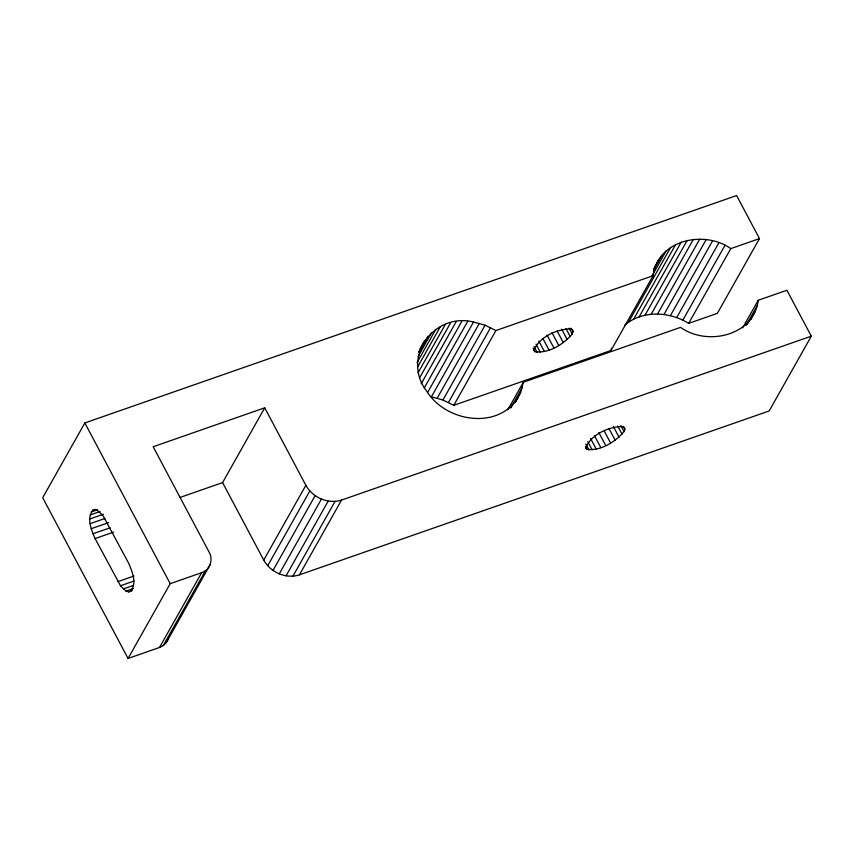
<?xml version="1.0" encoding="UTF-8"?>
<svg xmlns="http://www.w3.org/2000/svg" width="854" height="854" viewBox="0 0 854 854"><rect width="100%" height="100%" fill="white"/><g stroke="black" fill="none" stroke-linecap="round" stroke-linejoin="round"><path stroke-width="1.28" d="M92.883 510.169L95.061 509.635L97.612 510.436L103.078 515.731L128.484 562.925C132.156 571.326 137.227 583.218 130.694 591.32L128.506 591.854L125.965 591.053L120.499 585.759L95.082 538.564C91.421 530.163 86.35 518.261 92.883 510.169L95.349 509.304M515.848 401.519L520.694 392.274L523.353 382.218L680.542 327.37C706.963 346.297 753.868 336.038 758.224 300.266L786.908 290.264L811.3 336.177L769.166 410.966L299.423 574.849C285.93 579.226 270.472 572.351 263.737 560.085L222.584 482.595L264.719 407.817L305.871 485.307C312.617 497.562 328.075 504.436 341.557 500.07L811.3 336.177M624.893 325.011C642.614 309.938 669.664 311.486 688.644 323.388L717.339 313.386L759.473 238.597L736.607 195.545L84.834 422.943L42.7 497.733L128.068 658.455L170.202 583.666L201.661 572.692C210.063 570.056 213.468 559.53 209.123 552.122L153.154 446.738L264.719 407.817M759.473 238.597L730.789 248.61C704.369 229.683 657.473 239.942 653.107 275.714L495.918 330.551L485.083 325.203L473.543 322.033L431.409 396.822L442.938 399.992L453.773 405.34L610.973 350.492L611.432 348.24M473.543 322.033C433.768 311.87 400.996 358.114 426.797 391.292C445.607 421.876 498.405 430.608 518.442 396.918M572.233 333.967L573.034 331.694L572.618 329.975L570.984 328.918C556.968 328.993 539.28 336.85 533.899 350.289L534.935 351.688C548.919 353.62 563.437 344.375 572.233 333.967L569.138 328.149M624.06 431.548L624.861 429.274L624.445 427.555L622.812 426.498C608.795 426.584 591.107 434.43 585.727 447.87L586.762 449.268C600.746 451.2 615.264 441.966 624.06 431.548L620.933 425.666M128.068 658.455L159.527 647.471L163.263 645.56L166.199 642.742L168.131 639.208M159.527 647.471L201.661 572.692M163.263 645.56L205.408 570.771M166.199 642.742L210.276 564.419M263.737 560.085L305.871 485.307M267.697 565.754L309.831 490.965M272.981 570.472L315.115 495.683M279.237 573.92L321.382 499.142M286.037 575.874L328.182 501.095M419.592 349.521L424.769 340.319M418.866 351.837L420.157 349.542M418.866 352.328L427.939 336.22M292.922 576.194L335.056 501.405M418.022 356.705L431.633 332.537M416.998 362.683L435.807 329.313M299.423 574.849L341.557 500.07M417.713 366.857L440.397 326.591M418.14 372.707L445.372 324.392M419.527 377.97L450.645 322.748M421.171 383.809L456.175 321.68M424.278 387.929L461.886 321.2M427.502 392.659L467.693 321.317M437.227 398.113L479.361 323.335M442.938 399.992L485.083 325.203M448.478 402.405L490.612 327.616M453.773 405.34L495.918 330.551M507.788 409.824L523.353 382.218M510.927 407.475L512.229 405.17M510.671 408.063L522.338 387.353M514.866 402.629L520.694 392.274M653.577 269.298L658.808 259.669M653.716 270.024L662.138 255.068M651.848 276.258L666.12 250.948M610.973 350.492L653.107 275.714M628.544 322.15L670.678 247.372M633.615 319.182L675.76 244.393M639.134 316.855L681.279 242.066M645.016 315.201L687.16 240.422M651.175 314.251L693.309 239.472M657.516 314.026L699.65 239.248M663.942 314.518L706.077 239.739M670.358 315.724L712.503 240.945M676.678 317.624L718.822 242.846M682.805 320.197L724.939 245.408M688.644 323.388L730.789 248.61M742.66 327.883L758.224 300.266M746.054 325.47L757.071 305.903M747.25 324.36L749.193 320.912M750.634 319.332L755.171 311.283M750.581 319.759L752.523 316.3M91.207 511.994L97.388 509.838M90.15 515.005L100.046 511.557M89.798 518.976L103.398 514.236M90.161 523.651L104.999 518.474M179.959 497.466L222.584 482.595M91.218 528.701L108.522 522.669M92.894 533.793L110.209 527.751M95.082 538.564L113.625 532.095M117.948 581.617L134.025 576.012M120.499 585.759L134.099 581.008M123.232 588.972L133.117 585.524M125.965 591.053L133.373 588.47M128.506 591.854L132.21 590.562M571.187 328.203L573.034 331.694M623.612 426.925L624.861 429.274M565.914 328.512L570.248 336.657M617.698 425.997L622.075 434.238M561.644 329.11L567.205 339.582M613.396 426.562L619.033 437.163M557.118 330.936L563.288 342.571M608.87 428.377L615.115 440.152M551.972 332.633L558.762 345.432M604.344 431.238L610.589 443.012M547.104 335.184L553.904 347.984M598.857 432.615L605.732 445.564M542.834 338.43L549.015 350.065M594.587 435.871L600.842 447.645M538.842 341.077L544.404 351.549M590.605 438.529L596.231 449.129M536.034 344.194L540.358 352.339M587.808 441.678L592.185 449.919M534.049 346.564L537.134 352.382M585.833 444.08L588.961 449.962M533.088 348.197L534.935 351.688M585.513 446.92L586.762 449.268M84.834 422.943L170.202 583.666"/></g></svg>
